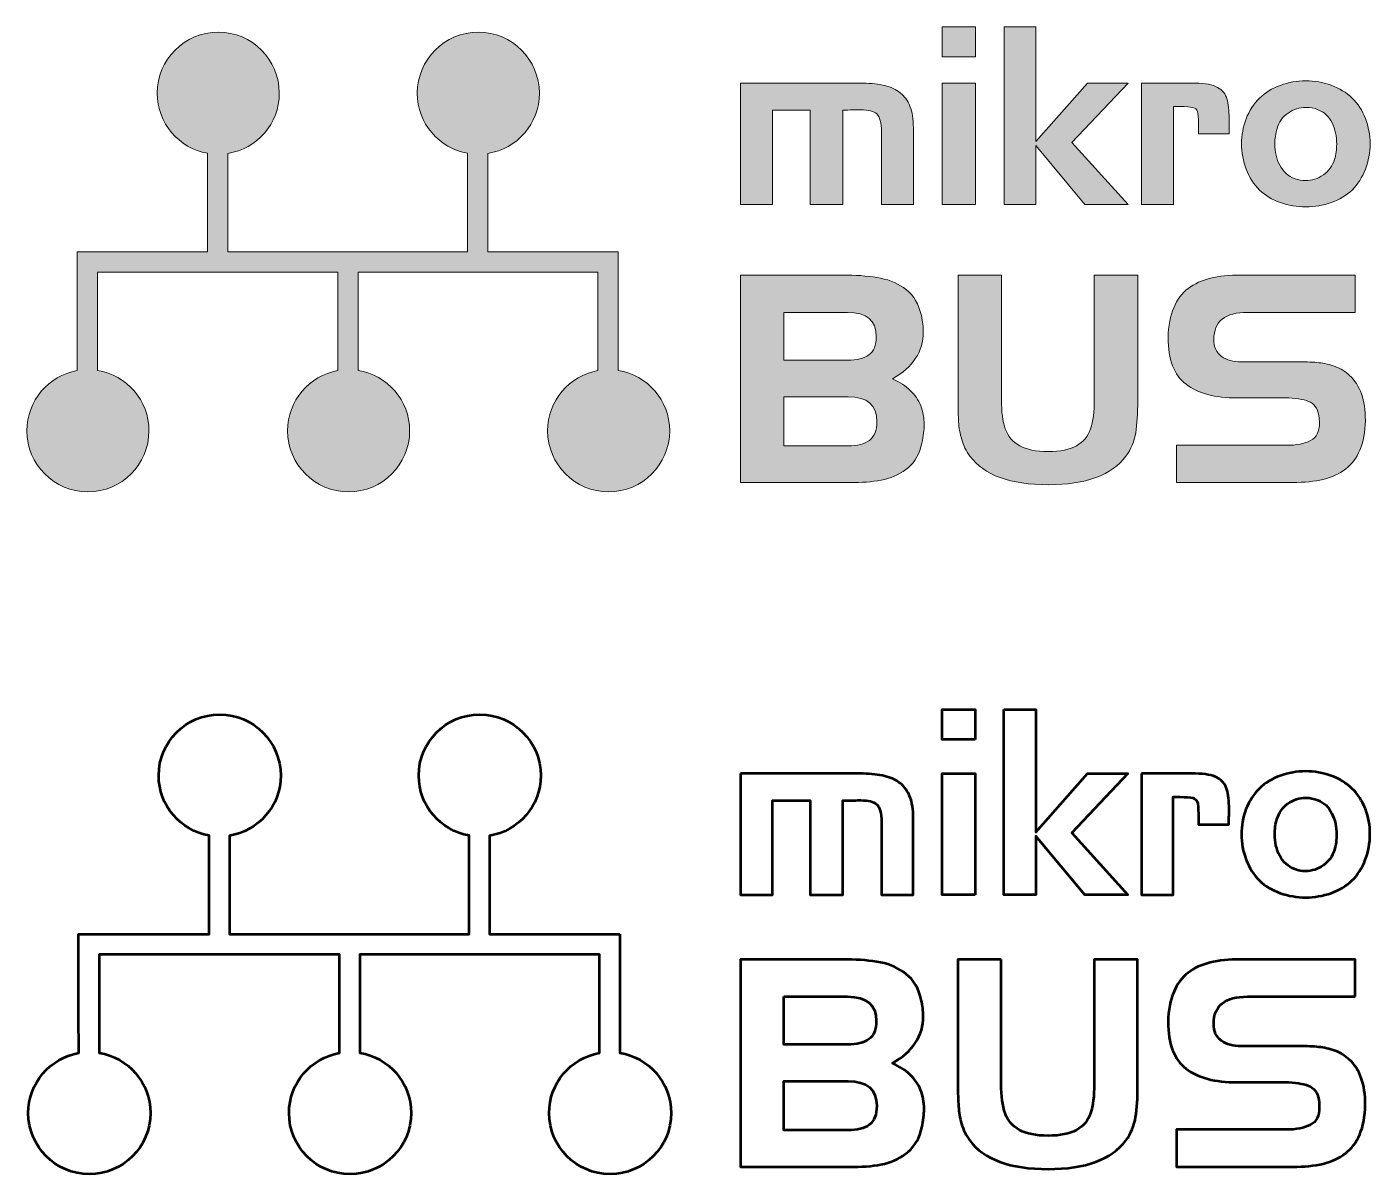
# Model space of a CAD drawing. Header units: inches. Extents: x -68 to 168, y -51 to 151.
import ezdxf

# ---------------------------------------------------------------- set-up
doc = ezdxf.new("R2010")
doc.units = ezdxf.units.IN
doc.header["$MEASUREMENT"] = 0
doc.layers.add('Layer 1', color=7, linetype='Continuous')

# ---------------------------------------------------------------- blocks, each defined once
blk = doc.blocks.new('block 3')
at = {"layer": 'Layer 1', "true_color": 0x272327}
h = blk.add_hatch(color=250, dxfattribs=at)
h.dxf.hatch_style = 2
edge = h.paths.add_edge_path()
edge.add_spline(control_points=[(35.89, 111.31), (35.89, 111.31), (32.32, 111.31), (32.32, 111.31), (32.32, 111.31), (12.96, 111.31), (12.96, 111.31), (12.96, 111.31), (12.96, 128.62), (12.96, 128.62), (18.08, 129.43), (22.01, 133.85), (22.01, 139.2), (22.01, 145.14), (17.2, 149.95), (11.27, 149.95), (5.34, 149.95), (0.53, 145.14), (0.53, 139.2), (0.53, 133.92), (4.35, 129.53), (9.39, 128.64), (9.39, 128.64), (9.39, 111.31), (9.39, 111.31), (9.39, 111.31), (-9.85, 111.31), (-9.85, 111.31), (-9.85, 111.31), (-13.43, 111.31), (-13.43, 111.31), (-13.43, 111.31), (-32.78, 111.31), (-32.78, 111.31), (-32.78, 111.31), (-32.78, 128.62), (-32.78, 128.62), (-27.66, 129.43), (-23.74, 133.85), (-23.74, 139.2), (-23.74, 145.14), (-28.55, 149.95), (-34.48, 149.95), (-40.41, 149.95), (-45.22, 145.14), (-45.22, 139.2), (-45.22, 133.92), (-41.39, 129.53), (-36.36, 128.64), (-36.36, 128.64), (-36.36, 111.31), (-36.36, 111.31), (-36.36, 111.31), (-59.3, 111.31), (-59.3, 111.31), (-59.3, 111.31), (-59.32, 97.24), (-59.32, 97.24), (-59.32, 97.24), (-59.29, 90.42), (-59.29, 90.42), (-64.32, 89.53), (-68.15, 85.14), (-68.15, 79.85), (-68.15, 73.92), (-63.34, 69.11), (-57.41, 69.11), (-51.48, 69.11), (-46.67, 73.92), (-46.67, 79.85), (-46.67, 85.2), (-50.59, 89.63), (-55.71, 90.44), (-55.71, 90.44), (-55.71, 107.74), (-55.71, 107.74), (-55.71, 107.74), (-36.36, 107.74), (-36.36, 107.74), (-36.36, 107.74), (-32.78, 107.74), (-32.78, 107.74), (-32.78, 107.74), (-13.43, 107.74), (-13.43, 107.74), (-13.43, 107.74), (-13.43, 90.42), (-13.43, 90.42), (-18.46, 89.53), (-22.29, 85.14), (-22.29, 79.85), (-22.29, 73.92), (-17.48, 69.11), (-11.55, 69.11), (-5.62, 69.11), (-0.81, 73.92), (-0.81, 79.85), (-0.81, 85.2), (-4.73, 89.63), (-9.85, 90.44), (-9.85, 90.44), (-9.85, 107.74), (-9.85, 107.74), (-9.85, 107.74), (9.39, 107.74), (9.39, 107.74), (9.39, 107.74), (12.96, 107.74), (12.96, 107.74), (12.96, 107.74), (32.32, 107.74), (32.32, 107.74), (32.32, 107.74), (32.32, 90.42), (32.32, 90.42), (27.29, 89.53), (23.46, 85.14), (23.46, 79.85), (23.46, 73.92), (28.26, 69.11), (34.2, 69.11), (40.13, 69.11), (44.93, 73.92), (44.93, 79.85), (44.93, 85.2), (41.02, 89.63), (35.89, 90.44), (35.89, 90.44), (35.89, 107.74), (35.89, 107.74), (35.89, 107.74), (35.89, 111.31), (35.89, 111.31)], knot_values=[0, 0, 0, 0, 1, 1, 1, 2, 2, 2, 3, 3, 3, 4, 4, 4, 5, 5, 5, 6, 6, 6, 7, 7, 7, 8, 8, 8, 9, 9, 9, 10, 10, 10, 11, 11, 11, 12, 12, 12, 13, 13, 13, 14, 14, 14, 15, 15, 15, 16, 16, 16, 17, 17, 17, 18, 18, 18, 19, 19, 19, 20, 20, 20, 21, 21, 21, 22, 22, 22, 23, 23, 23, 24, 24, 24, 25, 25, 25, 26, 26, 26, 27, 27, 27, 28, 28, 28, 29, 29, 29, 30, 30, 30, 31, 31, 31, 32, 32, 32, 33, 33, 33, 34, 34, 34, 35, 35, 35, 36, 36, 36, 37, 37, 37, 38, 38, 38, 39, 39, 39, 40, 40, 40, 41, 41, 41, 42, 42, 42, 43, 43, 43, 44, 44, 44, 44], degree=3, periodic=1)
h = blk.add_hatch(color=250, dxfattribs=at)
h.dxf.hatch_style = 2
h.paths.add_polyline_path([(98.7, 119.64), (92.86, 119.64), (92.86, 140.97), (98.7, 140.97)])
h.paths.add_polyline_path([(98.7, 145.58), (92.86, 145.58), (92.86, 150.87), (98.7, 150.87)])
h = blk.add_hatch(color=250, dxfattribs=at)
h.dxf.hatch_style = 2
h.paths.add_polyline_path([(103.75, 150.87), (109.36, 150.87), (109.36, 130.7), (118.45, 140.97), (125.57, 140.97), (115.68, 130.55), (125.57, 119.64), (117.96, 119.64), (109.36, 129.99), (109.36, 119.64), (103.75, 119.64)])
h = blk.add_hatch(color=250, dxfattribs=at)
h.dxf.hatch_style = 2
edge = h.paths.add_edge_path()
edge.add_spline(control_points=[(57.4, 140.97), (57.4, 140.97), (78.96, 140.97), (78.96, 140.97), (80.44, 140.94), (81.71, 140.79), (82.76, 140.55), (83.83, 140.29), (84.74, 139.86), (85.49, 139.28), (86.23, 138.7), (86.8, 137.91), (87.2, 136.91), (87.61, 135.92), (87.8, 134.66), (87.8, 133.14), (87.8, 133.14), (87.8, 119.64), (87.8, 119.64), (87.8, 119.64), (82.19, 119.64), (82.19, 119.64), (82.19, 119.64), (82.19, 132.44), (82.19, 132.44), (82.19, 134.04), (81.92, 135.09), (81.36, 135.56), (80.82, 136.05), (79.89, 136.28), (78.58, 136.28), (78.32, 136.28), (77.88, 136.28), (77.23, 136.27), (76.59, 136.25), (75.99, 136.24), (75.4, 136.23), (75.4, 136.23), (75.4, 119.64), (75.4, 119.64), (75.4, 119.64), (69.64, 119.64), (69.64, 119.64), (69.64, 119.64), (69.64, 136.23), (69.64, 136.23), (69.64, 136.23), (63.01, 136.23), (63.01, 136.23), (63.01, 136.23), (63.01, 119.64), (63.01, 119.64), (63.01, 119.64), (57.4, 119.64), (57.4, 119.64), (57.4, 119.64), (57.4, 140.97), (57.4, 140.97)], knot_values=[0, 0, 0, 0, 1, 1, 1, 2, 2, 2, 3, 3, 3, 4, 4, 4, 5, 5, 5, 6, 6, 6, 7, 7, 7, 8, 8, 8, 9, 9, 9, 10, 10, 10, 11, 11, 11, 12, 12, 12, 13, 13, 13, 14, 14, 14, 15, 15, 15, 16, 16, 16, 17, 17, 17, 18, 18, 18, 19, 19, 19, 19], degree=3, periodic=1)
h = blk.add_hatch(color=250, dxfattribs=at)
h.dxf.hatch_style = 2
edge = h.paths.add_edge_path()
edge.add_spline(control_points=[(127.92, 140.97), (127.92, 140.97), (137.4, 140.97), (137.4, 140.97), (139.14, 140.97), (140.46, 140.73), (141.31, 140.23), (142.17, 139.75), (142.72, 139.07), (142.96, 138.2), (143.22, 137.32), (143.34, 136.16), (143.34, 134.71), (143.34, 134.71), (143.34, 133.3), (143.34, 133.3), (143.34, 132.93), (143.34, 132.51), (143.34, 132.05), (143.34, 132.05), (137.96, 132.05), (137.96, 132.05), (137.96, 132.05), (137.96, 133.88), (137.96, 133.88), (137.96, 134.91), (137.89, 135.61), (137.78, 135.98), (137.64, 136.35), (137.37, 136.6), (136.94, 136.7), (136.52, 136.81), (135.77, 136.86), (134.68, 136.86), (134.68, 136.86), (133.53, 136.86), (133.53, 136.86), (133.53, 136.86), (133.53, 119.64), (133.53, 119.64), (133.53, 119.64), (127.92, 119.64), (127.92, 119.64), (127.92, 119.64), (127.92, 140.97), (127.92, 140.97)], knot_values=[0, 0, 0, 0, 1, 1, 1, 2, 2, 2, 3, 3, 3, 4, 4, 4, 5, 5, 5, 6, 6, 6, 7, 7, 7, 8, 8, 8, 9, 9, 9, 10, 10, 10, 11, 11, 11, 12, 12, 12, 13, 13, 13, 14, 14, 14, 15, 15, 15, 15], degree=3, periodic=1)
h = blk.add_hatch(color=250, dxfattribs=at)
h.dxf.hatch_style = 2
edge = h.paths.add_edge_path()
edge.add_spline(control_points=[(154.93, 124.15), (155.53, 123.93), (156.14, 123.83), (156.78, 123.83), (157.91, 123.83), (158.96, 124.17), (159.92, 124.84), (160.85, 125.51), (161.51, 126.41), (161.89, 127.54), (162.13, 128.43), (162.26, 129.34), (162.26, 130.25), (162.26, 131.62), (161.98, 132.88), (161.44, 133.99), (160.89, 135.1), (160.08, 135.87), (158.96, 136.31), (158.29, 136.59), (157.59, 136.72), (156.88, 136.72), (155.72, 136.72), (154.66, 136.39), (153.7, 135.71), (152.74, 135.03), (152.1, 134.12), (151.79, 133), (151.5, 132.14), (151.38, 131.23), (151.38, 130.29), (151.38, 128.91), (151.67, 127.65), (152.26, 126.53), (152.86, 125.4), (153.75, 124.61), (154.93, 124.15)], knot_values=[0, 0, 0, 0, 1, 1, 1, 2, 2, 2, 3, 3, 3, 4, 4, 4, 5, 5, 5, 6, 6, 6, 7, 7, 7, 8, 8, 8, 9, 9, 9, 10, 10, 10, 11, 11, 11, 12, 12, 12, 12], degree=3, periodic=0)
edge.add_line((154.93, 124.15), (154.93, 124.15))
edge = h.paths.add_edge_path()
edge.add_spline(control_points=[(164.97, 122.17), (163.97, 121.22), (162.74, 120.48), (161.3, 119.97), (159.86, 119.46), (158.37, 119.21), (156.82, 119.21), (155.28, 119.21), (153.79, 119.46), (152.35, 119.97), (150.9, 120.49), (149.68, 121.22), (148.7, 122.17), (147.69, 123.17), (146.9, 124.39), (146.35, 125.84), (145.8, 127.27), (145.52, 128.77), (145.52, 130.31), (145.52, 131.81), (145.8, 133.27), (146.33, 134.69), (146.87, 136.11), (147.65, 137.33), (148.7, 138.36), (149.68, 139.32), (150.9, 140.06), (152.35, 140.59), (153.79, 141.11), (155.28, 141.39), (156.82, 141.39), (158.37, 141.39), (159.86, 141.12), (161.3, 140.6), (162.74, 140.08), (163.97, 139.34), (164.97, 138.36), (165.99, 137.38), (166.78, 136.17), (167.33, 134.76), (167.87, 133.35), (168.15, 131.85), (168.15, 130.31), (168.15, 128.77), (167.86, 127.27), (167.31, 125.84), (166.76, 124.39), (165.98, 123.17), (164.97, 122.17)], knot_values=[0, 0, 0, 0, 1, 1, 1, 2, 2, 2, 3, 3, 3, 4, 4, 4, 5, 5, 5, 6, 6, 6, 7, 7, 7, 8, 8, 8, 9, 9, 9, 10, 10, 10, 11, 11, 11, 12, 12, 12, 13, 13, 13, 14, 14, 14, 15, 15, 15, 16, 16, 16, 16], degree=3, periodic=0)
edge.add_line((164.97, 122.17), (164.97, 122.17))
h = blk.add_hatch(color=250, dxfattribs=at)
h.dxf.hatch_style = 2
edge = h.paths.add_edge_path()
edge.add_spline(control_points=[(76.34, 77.19), (77.94, 77.19), (79.2, 77.51), (80.06, 78.16), (80.94, 78.81), (81.38, 79.9), (81.38, 81.45), (81.38, 84.37), (79.7, 85.82), (76.34, 85.82), (76.34, 85.82), (65.03, 85.82), (65.03, 85.82), (65.03, 85.82), (65.03, 77.19), (65.03, 77.19), (65.03, 77.19), (76.34, 77.19), (76.34, 77.19)], knot_values=[0, 0, 0, 0, 1, 1, 1, 2, 2, 2, 3, 3, 3, 4, 4, 4, 5, 5, 5, 6, 6, 6, 6], degree=3, periodic=1)
edge = h.paths.add_edge_path()
edge.add_spline(control_points=[(65.03, 100.67), (65.03, 100.67), (65.03, 92.25), (65.03, 92.25), (65.03, 92.25), (76.23, 92.25), (76.23, 92.25), (77.86, 92.25), (79.12, 92.57), (79.98, 93.19), (80.85, 93.81), (81.27, 94.88), (81.27, 96.42), (81.27, 99.26), (79.59, 100.67), (76.23, 100.67), (76.23, 100.67), (65.03, 100.67), (65.03, 100.67)], knot_values=[0, 0, 0, 0, 1, 1, 1, 2, 2, 2, 3, 3, 3, 4, 4, 4, 5, 5, 5, 6, 6, 6, 6], degree=3, periodic=1)
edge = h.paths.add_edge_path()
edge.add_spline(control_points=[(77.42, 70.75), (77.42, 70.75), (57.4, 70.75), (57.4, 70.75), (57.4, 70.75), (57.4, 107.23), (57.4, 107.23), (57.4, 107.23), (76.12, 107.23), (76.12, 107.23), (78.35, 107.19), (80.34, 107.01), (82.04, 106.67), (83.76, 106.35), (85.26, 105.67), (86.58, 104.65), (87.86, 103.61), (88.74, 102.1), (89.2, 100.09), (89.44, 99.03), (89.55, 98.08), (89.55, 97.24), (89.55, 93.79), (87.75, 91.03), (84.14, 88.99), (85.4, 88.4), (86.43, 87.73), (87.25, 86.94), (88.08, 86.15), (88.68, 85.26), (89.09, 84.25), (89.5, 83.25), (89.7, 82.14), (89.7, 80.94), (89.7, 80), (89.57, 78.93), (89.31, 77.69), (88.9, 75.85), (88.11, 74.43), (86.92, 73.38), (85.71, 72.35), (84.33, 71.66), (82.73, 71.29), (81.12, 70.93), (79.35, 70.75), (77.42, 70.75)], knot_values=[0, 0, 0, 0, 1, 1, 1, 2, 2, 2, 3, 3, 3, 4, 4, 4, 5, 5, 5, 6, 6, 6, 7, 7, 7, 8, 8, 8, 9, 9, 9, 10, 10, 10, 11, 11, 11, 12, 12, 12, 13, 13, 13, 14, 14, 14, 15, 15, 15, 15], degree=3, periodic=0)
edge.add_line((77.42, 70.75), (77.42, 70.75))
h = blk.add_hatch(color=250, dxfattribs=at)
h.dxf.hatch_style = 2
edge = h.paths.add_edge_path()
edge.add_spline(control_points=[(103.29, 107.23), (103.29, 107.23), (103.29, 85.31), (103.29, 85.31), (103.29, 83.19), (103.52, 81.47), (103.97, 80.17), (104.44, 78.85), (105.28, 77.87), (106.5, 77.2), (107.7, 76.53), (109.38, 76.2), (111.51, 76.2), (113.65, 76.2), (115.33, 76.53), (116.5, 77.2), (117.7, 77.87), (118.52, 78.85), (118.97, 80.18), (119.41, 81.49), (119.63, 83.2), (119.63, 85.31), (119.63, 85.31), (119.63, 107.23), (119.63, 107.23), (119.63, 107.23), (127.27, 107.23), (127.27, 107.23), (127.27, 107.23), (127.27, 85.12), (127.27, 85.12), (127.27, 82.87), (127.16, 80.99), (126.91, 79.49), (126.66, 77.99), (126.11, 76.62), (125.19, 75.39), (122.69, 72.04), (118.13, 70.35), (111.51, 70.35), (104.82, 70.35), (100.22, 72.04), (97.74, 75.39), (97.07, 76.28), (96.59, 77.24), (96.31, 78.3), (95.99, 79.36), (95.82, 80.39), (95.75, 81.39), (95.69, 82.41), (95.65, 83.65), (95.65, 85.12), (95.65, 85.12), (95.65, 107.23), (95.65, 107.23), (95.65, 107.23), (103.29, 107.23), (103.29, 107.23)], knot_values=[0, 0, 0, 0, 1, 1, 1, 2, 2, 2, 3, 3, 3, 4, 4, 4, 5, 5, 5, 6, 6, 6, 7, 7, 7, 8, 8, 8, 9, 9, 9, 10, 10, 10, 11, 11, 11, 12, 12, 12, 13, 13, 13, 14, 14, 14, 15, 15, 15, 16, 16, 16, 17, 17, 17, 18, 18, 18, 19, 19, 19, 19], degree=3, periodic=1)
h = blk.add_hatch(color=250, dxfattribs=at)
h.dxf.hatch_style = 2
edge = h.paths.add_edge_path()
edge.add_spline(control_points=[(165.52, 100.67), (165.52, 100.67), (146.6, 100.67), (146.6, 100.67), (142.62, 100.67), (140.65, 99.09), (140.65, 95.92), (140.65, 94.56), (141.11, 93.57), (142.02, 92.92), (142.91, 92.28), (144.09, 91.96), (145.5, 91.96), (145.5, 91.96), (155.62, 91.96), (155.62, 91.96), (157.04, 91.96), (158.21, 91.92), (159.15, 91.82), (160.08, 91.74), (161.03, 91.5), (162.01, 91.14), (162.98, 90.77), (163.81, 90.26), (164.53, 89.58), (166.39, 87.89), (167.31, 85.25), (167.31, 81.64), (167.26, 79.61), (166.95, 77.87), (166.34, 76.46), (165.75, 75.05), (164.91, 73.93), (163.81, 73.09), (162.73, 72.26), (161.42, 71.66), (159.89, 71.29), (158.36, 70.93), (156.57, 70.75), (154.52, 70.75), (154.52, 70.75), (134.11, 70.75), (134.11, 70.75), (134.11, 70.75), (134.11, 77.29), (134.11, 77.29), (134.11, 77.29), (153.33, 77.29), (153.33, 77.29), (155.19, 77.29), (156.64, 77.57), (157.67, 78.12), (158.72, 78.67), (159.24, 79.69), (159.24, 81.21), (159.24, 81.37), (159.22, 81.64), (159.17, 82.05), (159.05, 83.46), (158.54, 84.4), (157.67, 84.85), (156.79, 85.29), (155.52, 85.55), (153.84, 85.61), (153.84, 85.61), (144.81, 85.61), (144.81, 85.61), (140.85, 85.61), (137.84, 86.42), (135.76, 88.03), (133.67, 89.64), (132.61, 92.38), (132.61, 96.22), (132.67, 98.3), (133, 100.06), (133.61, 101.49), (134.21, 102.92), (135.07, 104.05), (136.15, 104.87), (137.23, 105.71), (138.53, 106.31), (140.06, 106.67), (141.58, 107.05), (143.35, 107.23), (145.4, 107.23), (145.4, 107.23), (165.52, 107.23), (165.52, 107.23), (165.52, 107.23), (165.52, 100.67), (165.52, 100.67)], knot_values=[0, 0, 0, 0, 1, 1, 1, 2, 2, 2, 3, 3, 3, 4, 4, 4, 5, 5, 5, 6, 6, 6, 7, 7, 7, 8, 8, 8, 9, 9, 9, 10, 10, 10, 11, 11, 11, 12, 12, 12, 13, 13, 13, 14, 14, 14, 15, 15, 15, 16, 16, 16, 17, 17, 17, 18, 18, 18, 19, 19, 19, 20, 20, 20, 21, 21, 21, 22, 22, 22, 23, 23, 23, 24, 24, 24, 25, 25, 25, 26, 26, 26, 27, 27, 27, 28, 28, 28, 29, 29, 29, 30, 30, 30, 30], degree=3, periodic=1)
at = {"layer": 'Layer 1', "lineweight": 0}
for points in [[(98.7, 145.58), (92.86, 145.58), (92.86, 150.87), (98.7, 150.87), (98.7, 145.58)], [(103.75, 150.87), (109.36, 150.87), (109.36, 130.7), (118.45, 140.97), (125.57, 140.97), (115.68, 130.55), (125.57, 119.64), (117.96, 119.64), (109.36, 129.99), (109.36, 119.64), (103.75, 119.64), (103.75, 150.87)], [(98.7, 119.64), (92.86, 119.64), (92.86, 140.97), (98.7, 140.97), (98.7, 119.64)]]:
    blk.add_lwpolyline(points, dxfattribs=at)
for points, knots in [([(35.89, 111.31), (35.89, 111.31), (32.32, 111.31), (32.32, 111.31), (32.32, 111.31), (12.96, 111.31), (12.96, 111.31), (12.96, 111.31), (12.96, 128.62), (12.96, 128.62), (18.08, 129.43), (22.01, 133.85), (22.01, 139.2), (22.01, 145.14), (17.2, 149.95), (11.27, 149.95), (5.34, 149.95), (0.53, 145.14), (0.53, 139.2), (0.53, 133.92), (4.35, 129.53), (9.39, 128.64), (9.39, 128.64), (9.39, 111.31), (9.39, 111.31), (9.39, 111.31), (-9.85, 111.31), (-9.85, 111.31), (-9.85, 111.31), (-13.43, 111.31), (-13.43, 111.31), (-13.43, 111.31), (-32.78, 111.31), (-32.78, 111.31), (-32.78, 111.31), (-32.78, 128.62), (-32.78, 128.62), (-27.66, 129.43), (-23.74, 133.85), (-23.74, 139.2), (-23.74, 145.14), (-28.55, 149.95), (-34.48, 149.95), (-40.41, 149.95), (-45.22, 145.14), (-45.22, 139.2), (-45.22, 133.92), (-41.39, 129.53), (-36.36, 128.64), (-36.36, 128.64), (-36.36, 111.31), (-36.36, 111.31), (-36.36, 111.31), (-59.3, 111.31), (-59.3, 111.31), (-59.3, 111.31), (-59.32, 97.24), (-59.32, 97.24), (-59.32, 97.24), (-59.29, 90.42), (-59.29, 90.42), (-64.32, 89.53), (-68.15, 85.14), (-68.15, 79.85), (-68.15, 73.92), (-63.34, 69.11), (-57.41, 69.11), (-51.48, 69.11), (-46.67, 73.92), (-46.67, 79.85), (-46.67, 85.2), (-50.59, 89.63), (-55.71, 90.44), (-55.71, 90.44), (-55.71, 107.74), (-55.71, 107.74), (-55.71, 107.74), (-36.36, 107.74), (-36.36, 107.74), (-36.36, 107.74), (-32.78, 107.74), (-32.78, 107.74), (-32.78, 107.74), (-13.43, 107.74), (-13.43, 107.74), (-13.43, 107.74), (-13.43, 90.42), (-13.43, 90.42), (-18.46, 89.53), (-22.29, 85.14), (-22.29, 79.85), (-22.29, 73.92), (-17.48, 69.11), (-11.55, 69.11), (-5.62, 69.11), (-0.81, 73.92), (-0.81, 79.85), (-0.81, 85.2), (-4.73, 89.63), (-9.85, 90.44), (-9.85, 90.44), (-9.85, 107.74), (-9.85, 107.74), (-9.85, 107.74), (9.39, 107.74), (9.39, 107.74), (9.39, 107.74), (12.96, 107.74), (12.96, 107.74), (12.96, 107.74), (32.32, 107.74), (32.32, 107.74), (32.32, 107.74), (32.32, 90.42), (32.32, 90.42), (27.29, 89.53), (23.46, 85.14), (23.46, 79.85), (23.46, 73.92), (28.26, 69.11), (34.2, 69.11), (40.13, 69.11), (44.93, 73.92), (44.93, 79.85), (44.93, 85.2), (41.02, 89.63), (35.89, 90.44), (35.89, 90.44), (35.89, 107.74), (35.89, 107.74), (35.89, 107.74), (35.89, 111.31), (35.89, 111.31)], [0, 0, 0, 0, 1, 1, 1, 2, 2, 2, 3, 3, 3, 4, 4, 4, 5, 5, 5, 6, 6, 6, 7, 7, 7, 8, 8, 8, 9, 9, 9, 10, 10, 10, 11, 11, 11, 12, 12, 12, 13, 13, 13, 14, 14, 14, 15, 15, 15, 16, 16, 16, 17, 17, 17, 18, 18, 18, 19, 19, 19, 20, 20, 20, 21, 21, 21, 22, 22, 22, 23, 23, 23, 24, 24, 24, 25, 25, 25, 26, 26, 26, 27, 27, 27, 28, 28, 28, 29, 29, 29, 30, 30, 30, 31, 31, 31, 32, 32, 32, 33, 33, 33, 34, 34, 34, 35, 35, 35, 36, 36, 36, 37, 37, 37, 38, 38, 38, 39, 39, 39, 40, 40, 40, 41, 41, 41, 42, 42, 42, 43, 43, 43, 44, 44, 44, 44]), ([(57.4, 140.97), (57.4, 140.97), (78.96, 140.97), (78.96, 140.97), (80.44, 140.94), (81.71, 140.79), (82.76, 140.55), (83.83, 140.29), (84.74, 139.86), (85.49, 139.28), (86.23, 138.7), (86.8, 137.91), (87.2, 136.91), (87.61, 135.92), (87.8, 134.66), (87.8, 133.14), (87.8, 133.14), (87.8, 119.64), (87.8, 119.64), (87.8, 119.64), (82.19, 119.64), (82.19, 119.64), (82.19, 119.64), (82.19, 132.44), (82.19, 132.44), (82.19, 134.04), (81.92, 135.09), (81.36, 135.56), (80.82, 136.05), (79.89, 136.28), (78.58, 136.28), (78.32, 136.28), (77.88, 136.28), (77.23, 136.27), (76.59, 136.25), (75.99, 136.24), (75.4, 136.23), (75.4, 136.23), (75.4, 119.64), (75.4, 119.64), (75.4, 119.64), (69.64, 119.64), (69.64, 119.64), (69.64, 119.64), (69.64, 136.23), (69.64, 136.23), (69.64, 136.23), (63.01, 136.23), (63.01, 136.23), (63.01, 136.23), (63.01, 119.64), (63.01, 119.64), (63.01, 119.64), (57.4, 119.64), (57.4, 119.64), (57.4, 119.64), (57.4, 140.97), (57.4, 140.97)], [0, 0, 0, 0, 1, 1, 1, 2, 2, 2, 3, 3, 3, 4, 4, 4, 5, 5, 5, 6, 6, 6, 7, 7, 7, 8, 8, 8, 9, 9, 9, 10, 10, 10, 11, 11, 11, 12, 12, 12, 13, 13, 13, 14, 14, 14, 15, 15, 15, 16, 16, 16, 17, 17, 17, 18, 18, 18, 19, 19, 19, 19]), ([(127.92, 140.97), (127.92, 140.97), (137.4, 140.97), (137.4, 140.97), (139.14, 140.97), (140.46, 140.73), (141.31, 140.23), (142.17, 139.75), (142.72, 139.07), (142.96, 138.2), (143.22, 137.32), (143.34, 136.16), (143.34, 134.71), (143.34, 134.71), (143.34, 133.3), (143.34, 133.3), (143.34, 132.93), (143.34, 132.51), (143.34, 132.05), (143.34, 132.05), (137.96, 132.05), (137.96, 132.05), (137.96, 132.05), (137.96, 133.88), (137.96, 133.88), (137.96, 134.91), (137.89, 135.61), (137.78, 135.98), (137.64, 136.35), (137.37, 136.6), (136.94, 136.7), (136.52, 136.81), (135.77, 136.86), (134.68, 136.86), (134.68, 136.86), (133.53, 136.86), (133.53, 136.86), (133.53, 136.86), (133.53, 119.64), (133.53, 119.64), (133.53, 119.64), (127.92, 119.64), (127.92, 119.64), (127.92, 119.64), (127.92, 140.97), (127.92, 140.97)], [0, 0, 0, 0, 1, 1, 1, 2, 2, 2, 3, 3, 3, 4, 4, 4, 5, 5, 5, 6, 6, 6, 7, 7, 7, 8, 8, 8, 9, 9, 9, 10, 10, 10, 11, 11, 11, 12, 12, 12, 13, 13, 13, 14, 14, 14, 15, 15, 15, 15]), ([(164.97, 122.17), (163.97, 121.22), (162.74, 120.48), (161.3, 119.97), (159.86, 119.46), (158.37, 119.21), (156.82, 119.21), (155.28, 119.21), (153.79, 119.46), (152.35, 119.97), (150.9, 120.49), (149.68, 121.22), (148.7, 122.17), (147.69, 123.17), (146.9, 124.39), (146.35, 125.84), (145.8, 127.27), (145.52, 128.77), (145.52, 130.31), (145.52, 131.81), (145.8, 133.27), (146.33, 134.69), (146.87, 136.11), (147.65, 137.33), (148.7, 138.36), (149.68, 139.32), (150.9, 140.06), (152.35, 140.59), (153.79, 141.11), (155.28, 141.39), (156.82, 141.39), (158.37, 141.39), (159.86, 141.12), (161.3, 140.6), (162.74, 140.08), (163.97, 139.34), (164.97, 138.36), (165.99, 137.38), (166.78, 136.17), (167.33, 134.76), (167.87, 133.35), (168.15, 131.85), (168.15, 130.31), (168.15, 128.77), (167.86, 127.27), (167.31, 125.84), (166.76, 124.39), (165.98, 123.17), (164.97, 122.17)], [0, 0, 0, 0, 1, 1, 1, 2, 2, 2, 3, 3, 3, 4, 4, 4, 5, 5, 5, 6, 6, 6, 7, 7, 7, 8, 8, 8, 9, 9, 9, 10, 10, 10, 11, 11, 11, 12, 12, 12, 13, 13, 13, 14, 14, 14, 15, 15, 15, 16, 16, 16, 16]), ([(154.93, 124.15), (155.53, 123.93), (156.14, 123.83), (156.78, 123.83), (157.91, 123.83), (158.96, 124.17), (159.92, 124.84), (160.85, 125.51), (161.51, 126.41), (161.89, 127.54), (162.13, 128.43), (162.26, 129.34), (162.26, 130.25), (162.26, 131.62), (161.98, 132.88), (161.44, 133.99), (160.89, 135.1), (160.08, 135.87), (158.96, 136.31), (158.29, 136.59), (157.59, 136.72), (156.88, 136.72), (155.72, 136.72), (154.66, 136.39), (153.7, 135.71), (152.74, 135.03), (152.1, 134.12), (151.79, 133), (151.5, 132.14), (151.38, 131.23), (151.38, 130.29), (151.38, 128.91), (151.67, 127.65), (152.26, 126.53), (152.86, 125.4), (153.75, 124.61), (154.93, 124.15)], [0, 0, 0, 0, 1, 1, 1, 2, 2, 2, 3, 3, 3, 4, 4, 4, 5, 5, 5, 6, 6, 6, 7, 7, 7, 8, 8, 8, 9, 9, 9, 10, 10, 10, 11, 11, 11, 12, 12, 12, 12]), ([(77.42, 70.75), (77.42, 70.75), (57.4, 70.75), (57.4, 70.75), (57.4, 70.75), (57.4, 107.23), (57.4, 107.23), (57.4, 107.23), (76.12, 107.23), (76.12, 107.23), (78.35, 107.19), (80.34, 107.01), (82.04, 106.67), (83.76, 106.35), (85.26, 105.67), (86.58, 104.65), (87.86, 103.61), (88.74, 102.1), (89.2, 100.09), (89.44, 99.03), (89.55, 98.08), (89.55, 97.24), (89.55, 93.79), (87.75, 91.03), (84.14, 88.99), (85.4, 88.4), (86.43, 87.73), (87.25, 86.94), (88.08, 86.15), (88.68, 85.26), (89.09, 84.25), (89.5, 83.25), (89.7, 82.14), (89.7, 80.94), (89.7, 80), (89.57, 78.93), (89.31, 77.69), (88.9, 75.85), (88.11, 74.43), (86.92, 73.38), (85.71, 72.35), (84.33, 71.66), (82.73, 71.29), (81.12, 70.93), (79.35, 70.75), (77.42, 70.75)], [0, 0, 0, 0, 1, 1, 1, 2, 2, 2, 3, 3, 3, 4, 4, 4, 5, 5, 5, 6, 6, 6, 7, 7, 7, 8, 8, 8, 9, 9, 9, 10, 10, 10, 11, 11, 11, 12, 12, 12, 13, 13, 13, 14, 14, 14, 15, 15, 15, 15]), ([(103.29, 107.23), (103.29, 107.23), (103.29, 85.31), (103.29, 85.31), (103.29, 83.19), (103.52, 81.47), (103.97, 80.17), (104.44, 78.85), (105.28, 77.87), (106.5, 77.2), (107.7, 76.53), (109.38, 76.2), (111.51, 76.2), (113.65, 76.2), (115.33, 76.53), (116.5, 77.2), (117.7, 77.87), (118.52, 78.85), (118.97, 80.18), (119.41, 81.49), (119.63, 83.2), (119.63, 85.31), (119.63, 85.31), (119.63, 107.23), (119.63, 107.23), (119.63, 107.23), (127.27, 107.23), (127.27, 107.23), (127.27, 107.23), (127.27, 85.12), (127.27, 85.12), (127.27, 82.87), (127.16, 80.99), (126.91, 79.49), (126.66, 77.99), (126.11, 76.62), (125.19, 75.39), (122.69, 72.04), (118.13, 70.35), (111.51, 70.35), (104.82, 70.35), (100.22, 72.04), (97.74, 75.39), (97.07, 76.28), (96.59, 77.24), (96.31, 78.3), (95.99, 79.36), (95.82, 80.39), (95.75, 81.39), (95.69, 82.41), (95.65, 83.65), (95.65, 85.12), (95.65, 85.12), (95.65, 107.23), (95.65, 107.23), (95.65, 107.23), (103.29, 107.23), (103.29, 107.23)], [0, 0, 0, 0, 1, 1, 1, 2, 2, 2, 3, 3, 3, 4, 4, 4, 5, 5, 5, 6, 6, 6, 7, 7, 7, 8, 8, 8, 9, 9, 9, 10, 10, 10, 11, 11, 11, 12, 12, 12, 13, 13, 13, 14, 14, 14, 15, 15, 15, 16, 16, 16, 17, 17, 17, 18, 18, 18, 19, 19, 19, 19]), ([(165.52, 100.67), (165.52, 100.67), (146.6, 100.67), (146.6, 100.67), (142.62, 100.67), (140.65, 99.09), (140.65, 95.92), (140.65, 94.56), (141.11, 93.57), (142.02, 92.92), (142.91, 92.28), (144.09, 91.96), (145.5, 91.96), (145.5, 91.96), (155.62, 91.96), (155.62, 91.96), (157.04, 91.96), (158.21, 91.92), (159.15, 91.82), (160.08, 91.74), (161.03, 91.5), (162.01, 91.14), (162.98, 90.77), (163.81, 90.26), (164.53, 89.58), (166.39, 87.89), (167.31, 85.25), (167.31, 81.64), (167.26, 79.61), (166.95, 77.87), (166.34, 76.46), (165.75, 75.05), (164.91, 73.93), (163.81, 73.09), (162.73, 72.26), (161.42, 71.66), (159.89, 71.29), (158.36, 70.93), (156.57, 70.75), (154.52, 70.75), (154.52, 70.75), (134.11, 70.75), (134.11, 70.75), (134.11, 70.75), (134.11, 77.29), (134.11, 77.29), (134.11, 77.29), (153.33, 77.29), (153.33, 77.29), (155.19, 77.29), (156.64, 77.57), (157.67, 78.12), (158.72, 78.67), (159.24, 79.69), (159.24, 81.21), (159.24, 81.37), (159.22, 81.64), (159.17, 82.05), (159.05, 83.46), (158.54, 84.4), (157.67, 84.85), (156.79, 85.29), (155.52, 85.55), (153.84, 85.61), (153.84, 85.61), (144.81, 85.61), (144.81, 85.61), (140.85, 85.61), (137.84, 86.42), (135.76, 88.03), (133.67, 89.64), (132.61, 92.38), (132.61, 96.22), (132.67, 98.3), (133, 100.06), (133.61, 101.49), (134.21, 102.92), (135.07, 104.05), (136.15, 104.87), (137.23, 105.71), (138.53, 106.31), (140.06, 106.67), (141.58, 107.05), (143.35, 107.23), (145.4, 107.23), (145.4, 107.23), (165.52, 107.23), (165.52, 107.23), (165.52, 107.23), (165.52, 100.67), (165.52, 100.67)], [0, 0, 0, 0, 1, 1, 1, 2, 2, 2, 3, 3, 3, 4, 4, 4, 5, 5, 5, 6, 6, 6, 7, 7, 7, 8, 8, 8, 9, 9, 9, 10, 10, 10, 11, 11, 11, 12, 12, 12, 13, 13, 13, 14, 14, 14, 15, 15, 15, 16, 16, 16, 17, 17, 17, 18, 18, 18, 19, 19, 19, 20, 20, 20, 21, 21, 21, 22, 22, 22, 23, 23, 23, 24, 24, 24, 25, 25, 25, 26, 26, 26, 27, 27, 27, 28, 28, 28, 29, 29, 29, 30, 30, 30, 30]), ([(65.03, 100.67), (65.03, 100.67), (65.03, 92.25), (65.03, 92.25), (65.03, 92.25), (76.23, 92.25), (76.23, 92.25), (77.86, 92.25), (79.12, 92.57), (79.98, 93.19), (80.85, 93.81), (81.27, 94.88), (81.27, 96.42), (81.27, 99.26), (79.59, 100.67), (76.23, 100.67), (76.23, 100.67), (65.03, 100.67), (65.03, 100.67)], [0, 0, 0, 0, 1, 1, 1, 2, 2, 2, 3, 3, 3, 4, 4, 4, 5, 5, 5, 6, 6, 6, 6]), ([(76.34, 77.19), (77.94, 77.19), (79.2, 77.51), (80.06, 78.16), (80.94, 78.81), (81.38, 79.9), (81.38, 81.45), (81.38, 84.37), (79.7, 85.82), (76.34, 85.82), (76.34, 85.82), (65.03, 85.82), (65.03, 85.82), (65.03, 85.82), (65.03, 77.19), (65.03, 77.19), (65.03, 77.19), (76.34, 77.19), (76.34, 77.19)], [0, 0, 0, 0, 1, 1, 1, 2, 2, 2, 3, 3, 3, 4, 4, 4, 5, 5, 5, 6, 6, 6, 6])]:
    blk.add_open_spline(points, degree=3, knots=knots, dxfattribs=at)
blk = doc.blocks.new('block 5')
at = {"layer": 'Layer 1', "color": 250, "lineweight": 53, "true_color": 0x272327}
for points in [[(98.69, 25.54), (92.85, 25.54), (92.85, 30.82), (98.69, 30.82), (98.69, 25.54)], [(103.74, 30.82), (109.35, 30.82), (109.35, 9.28), (118.43, 19.55), (125.53, 19.55), (115.66, 9.12), (125.53, -1.78), (117.95, -1.78), (109.35, 8.58), (109.35, -1.78), (103.74, -1.78), (103.74, 30.82)], [(98.69, -1.78), (92.85, -1.78), (92.85, 19.55), (98.69, 19.55), (98.69, -1.78)]]:
    blk.add_lwpolyline(points, dxfattribs=at)
for points, knots in [([(57.38, 19.55), (57.38, 19.55), (78.94, 19.55), (78.94, 19.55), (80.41, 19.52), (81.69, 19.37), (82.75, 19.12), (83.81, 18.87), (84.72, 18.44), (85.47, 17.86), (86.21, 17.27), (86.79, 16.48), (87.19, 15.49), (87.58, 14.5), (87.78, 13.25), (87.78, 11.73), (87.78, 11.73), (87.78, -1.78), (87.78, -1.78), (87.78, -1.78), (82.18, -1.78), (82.18, -1.78), (82.18, -1.78), (82.18, 11.02), (82.18, 11.02), (82.18, 12.62), (81.9, 13.67), (81.35, 14.15), (80.8, 14.63), (79.87, 14.87), (78.56, 14.87), (78.3, 14.87), (77.85, 14.86), (77.21, 14.85), (76.58, 14.84), (75.97, 14.82), (75.38, 14.81), (75.38, 14.81), (75.38, -1.78), (75.38, -1.78), (75.38, -1.78), (69.63, -1.78), (69.63, -1.78), (69.63, -1.78), (69.63, 14.81), (69.63, 14.81), (69.63, 14.81), (62.99, 14.81), (62.99, 14.81), (62.99, 14.81), (62.99, -1.78), (62.99, -1.78), (62.99, -1.78), (57.38, -1.78), (57.38, -1.78), (57.38, -1.78), (57.38, 19.55), (57.38, 19.55)], [0, 0, 0, 0, 1, 1, 1, 2, 2, 2, 3, 3, 3, 4, 4, 4, 5, 5, 5, 6, 6, 6, 7, 7, 7, 8, 8, 8, 9, 9, 9, 10, 10, 10, 11, 11, 11, 12, 12, 12, 13, 13, 13, 14, 14, 14, 15, 15, 15, 16, 16, 16, 17, 17, 17, 18, 18, 18, 19, 19, 19, 19]), ([(127.9, 19.55), (127.9, 19.55), (137.38, 19.55), (137.38, 19.55), (139.14, 19.55), (140.43, 19.31), (141.29, 18.82), (142.15, 18.33), (142.7, 17.65), (142.95, 16.77), (143.2, 15.9), (143.33, 14.74), (143.33, 13.29), (143.33, 12.72), (143.33, 12.25), (143.31, 11.88), (143.31, 11.5), (143.31, 11.08), (143.31, 10.62), (143.31, 10.62), (137.93, 10.62), (137.93, 10.62), (137.93, 10.62), (137.93, 12.46), (137.93, 12.46), (137.93, 13.48), (137.88, 14.19), (137.75, 14.56), (137.63, 14.94), (137.35, 15.18), (136.93, 15.29), (136.51, 15.4), (135.74, 15.45), (134.66, 15.45), (134.66, 15.45), (133.51, 15.45), (133.51, 15.45), (133.51, 15.45), (133.51, -1.78), (133.51, -1.78), (133.51, -1.78), (127.9, -1.78), (127.9, -1.78), (127.9, -1.78), (127.9, 19.55), (127.9, 19.55)], [0, 0, 0, 0, 1, 1, 1, 2, 2, 2, 3, 3, 3, 4, 4, 4, 5, 5, 5, 6, 6, 6, 7, 7, 7, 8, 8, 8, 9, 9, 9, 10, 10, 10, 11, 11, 11, 12, 12, 12, 13, 13, 13, 14, 14, 14, 15, 15, 15, 15]), ([(164.95, 0.75), (163.94, -0.21), (162.72, -0.94), (161.28, -1.44), (159.84, -1.95), (158.35, -2.22), (156.81, -2.22), (155.27, -2.22), (153.78, -1.95), (152.33, -1.44), (150.88, -0.93), (149.66, -0.19), (148.68, 0.75), (147.66, 1.75), (146.88, 2.97), (146.33, 4.42), (145.78, 5.86), (145.5, 7.34), (145.5, 8.89), (145.5, 10.38), (145.77, 11.85), (146.3, 13.28), (146.85, 14.69), (147.64, 15.91), (148.68, 16.94), (149.66, 17.91), (150.88, 18.65), (152.33, 19.17), (153.78, 19.7), (155.27, 19.96), (156.81, 19.96), (158.35, 19.96), (159.84, 19.7), (161.28, 19.18), (162.72, 18.67), (163.94, 17.92), (164.95, 16.94), (165.97, 15.96), (166.76, 14.75), (167.31, 13.34), (167.85, 11.93), (168.12, 10.44), (168.12, 8.89), (168.12, 7.34), (167.84, 5.86), (167.3, 4.42), (166.75, 2.97), (165.96, 1.75), (164.95, 0.75)], [0, 0, 0, 0, 1, 1, 1, 2, 2, 2, 3, 3, 3, 4, 4, 4, 5, 5, 5, 6, 6, 6, 7, 7, 7, 8, 8, 8, 9, 9, 9, 10, 10, 10, 11, 11, 11, 12, 12, 12, 13, 13, 13, 14, 14, 14, 15, 15, 15, 16, 16, 16, 16]), ([(154.92, 2.73), (155.51, 2.51), (156.12, 2.41), (156.75, 2.41), (157.9, 2.41), (158.94, 2.75), (159.89, 3.42), (160.84, 4.09), (161.5, 4.99), (161.86, 6.13), (162.12, 7.02), (162.24, 7.92), (162.24, 8.83), (162.24, 10.21), (161.96, 11.46), (161.42, 12.57), (160.87, 13.68), (160.05, 14.45), (158.94, 14.89), (158.27, 15.17), (157.58, 15.3), (156.87, 15.3), (155.7, 15.3), (154.64, 14.97), (153.68, 14.29), (152.72, 13.61), (152.09, 12.7), (151.76, 11.57), (151.49, 10.72), (151.36, 9.81), (151.36, 8.87), (151.36, 7.48), (151.65, 6.23), (152.26, 5.11), (152.84, 3.98), (153.73, 3.19), (154.92, 2.73)], [0, 0, 0, 0, 1, 1, 1, 2, 2, 2, 3, 3, 3, 4, 4, 4, 5, 5, 5, 6, 6, 6, 7, 7, 7, 8, 8, 8, 9, 9, 9, 10, 10, 10, 11, 11, 11, 12, 12, 12, 12])]:
    blk.add_open_spline(points, degree=3, knots=knots, dxfattribs=at)
blk = doc.blocks.new('block 6')
at = {"layer": 'Layer 1', "color": 250, "lineweight": 53, "true_color": 0x272327}
for points, knots in [([(77.39, -49.59), (77.39, -49.59), (57.38, -49.59), (57.38, -49.59), (57.38, -49.59), (57.38, -13.11), (57.38, -13.11), (57.38, -13.11), (76.11, -13.11), (76.11, -13.11), (78.34, -13.14), (80.31, -13.33), (82.03, -13.66), (83.75, -13.99), (85.26, -14.67), (86.55, -15.69), (87.85, -16.71), (88.73, -18.24), (89.19, -20.25), (89.42, -21.31), (89.54, -22.26), (89.54, -23.1), (89.54, -26.54), (87.75, -29.31), (84.14, -31.34), (85.37, -31.93), (86.41, -32.61), (87.23, -33.39), (88.06, -34.18), (88.68, -35.07), (89.08, -36.08), (89.49, -37.09), (89.69, -38.2), (89.69, -39.4), (89.69, -40.33), (89.56, -41.41), (89.29, -42.65), (88.9, -44.49), (88.09, -45.91), (86.9, -46.95), (85.7, -47.97), (84.29, -48.67), (82.7, -49.04), (81.1, -49.4), (79.33, -49.59), (77.39, -49.59)], [0, 0, 0, 0, 1, 1, 1, 2, 2, 2, 3, 3, 3, 4, 4, 4, 5, 5, 5, 6, 6, 6, 7, 7, 7, 8, 8, 8, 9, 9, 9, 10, 10, 10, 11, 11, 11, 12, 12, 12, 13, 13, 13, 14, 14, 14, 15, 15, 15, 15]), ([(103.26, -13.11), (103.26, -13.11), (103.26, -35.02), (103.26, -35.02), (103.26, -37.16), (103.49, -38.87), (103.96, -40.18), (104.42, -41.48), (105.26, -42.47), (106.47, -43.12), (107.68, -43.79), (109.36, -44.12), (111.49, -44.12), (113.63, -44.12), (115.31, -43.79), (116.5, -43.12), (117.68, -42.47), (118.5, -41.48), (118.95, -40.16), (119.4, -38.84), (119.61, -37.13), (119.61, -35.02), (119.61, -35.02), (119.61, -13.11), (119.61, -13.11), (119.61, -13.11), (127.25, -13.11), (127.25, -13.11), (127.25, -13.11), (127.25, -35.22), (127.25, -35.22), (127.25, -37.47), (127.13, -39.34), (126.89, -40.83), (126.66, -42.34), (126.08, -43.72), (125.17, -44.93), (122.68, -48.3), (118.12, -49.99), (111.49, -49.99), (104.8, -49.99), (100.21, -48.3), (97.71, -44.93), (97.05, -44.05), (96.57, -43.09), (96.28, -42.03), (95.98, -40.97), (95.8, -39.94), (95.74, -38.93), (95.67, -37.92), (95.63, -36.68), (95.63, -35.22), (95.63, -35.22), (95.63, -13.11), (95.63, -13.11), (95.63, -13.11), (103.26, -13.11), (103.26, -13.11)], [0, 0, 0, 0, 1, 1, 1, 2, 2, 2, 3, 3, 3, 4, 4, 4, 5, 5, 5, 6, 6, 6, 7, 7, 7, 8, 8, 8, 9, 9, 9, 10, 10, 10, 11, 11, 11, 12, 12, 12, 13, 13, 13, 14, 14, 14, 15, 15, 15, 16, 16, 16, 17, 17, 17, 18, 18, 18, 19, 19, 19, 19]), ([(165.5, -19.66), (165.5, -19.66), (146.57, -19.66), (146.57, -19.66), (142.61, -19.66), (140.63, -21.25), (140.63, -24.41), (140.63, -25.77), (141.08, -26.76), (141.99, -27.41), (142.91, -28.06), (144.07, -28.38), (145.49, -28.38), (145.49, -28.38), (155.59, -28.38), (155.59, -28.38), (157.01, -28.38), (158.19, -28.42), (159.13, -28.52), (160.06, -28.6), (161.01, -28.84), (161.98, -29.19), (162.96, -29.55), (163.8, -30.08), (164.51, -30.76), (166.36, -32.45), (167.29, -35.08), (167.29, -38.69), (167.25, -40.74), (166.92, -42.47), (166.33, -43.88), (165.73, -45.29), (164.89, -46.4), (163.79, -47.24), (162.7, -48.08), (161.4, -48.67), (159.86, -49.04), (158.34, -49.4), (156.56, -49.59), (154.5, -49.59), (154.5, -49.59), (134.09, -49.59), (134.09, -49.59), (134.09, -49.59), (134.09, -43.05), (134.09, -43.05), (134.09, -43.05), (153.32, -43.05), (153.32, -43.05), (155.16, -43.05), (156.61, -42.77), (157.65, -42.21), (158.69, -41.66), (159.21, -40.64), (159.21, -39.13), (159.21, -38.96), (159.19, -38.69), (159.17, -38.28), (159.04, -36.87), (158.53, -35.94), (157.65, -35.49), (156.78, -35.05), (155.5, -34.79), (153.81, -34.73), (153.81, -34.73), (144.79, -34.73), (144.79, -34.73), (140.85, -34.73), (137.82, -33.91), (135.74, -32.31), (133.64, -30.69), (132.6, -27.96), (132.6, -24.11), (132.66, -22.03), (132.97, -20.27), (133.59, -18.85), (134.2, -17.42), (135.06, -16.29), (136.13, -15.45), (137.22, -14.63), (138.51, -14.03), (140.03, -13.66), (141.55, -13.3), (143.34, -13.11), (145.38, -13.11), (145.38, -13.11), (165.5, -13.11), (165.5, -13.11), (165.5, -13.11), (165.5, -19.66), (165.5, -19.66)], [0, 0, 0, 0, 1, 1, 1, 2, 2, 2, 3, 3, 3, 4, 4, 4, 5, 5, 5, 6, 6, 6, 7, 7, 7, 8, 8, 8, 9, 9, 9, 10, 10, 10, 11, 11, 11, 12, 12, 12, 13, 13, 13, 14, 14, 14, 15, 15, 15, 16, 16, 16, 17, 17, 17, 18, 18, 18, 19, 19, 19, 20, 20, 20, 21, 21, 21, 22, 22, 22, 23, 23, 23, 24, 24, 24, 25, 25, 25, 26, 26, 26, 27, 27, 27, 28, 28, 28, 29, 29, 29, 30, 30, 30, 30]), ([(65.01, -19.66), (65.01, -19.66), (65.01, -28.08), (65.01, -28.08), (65.01, -28.08), (76.21, -28.08), (76.21, -28.08), (77.85, -28.08), (79.09, -27.77), (79.97, -27.14), (80.83, -26.53), (81.26, -25.45), (81.26, -23.93), (81.26, -21.08), (79.57, -19.66), (76.21, -19.66), (76.21, -19.66), (65.01, -19.66), (65.01, -19.66)], [0, 0, 0, 0, 1, 1, 1, 2, 2, 2, 3, 3, 3, 4, 4, 4, 5, 5, 5, 6, 6, 6, 6]), ([(76.31, -43.15), (77.93, -43.15), (79.17, -42.82), (80.05, -42.19), (80.93, -41.53), (81.36, -40.44), (81.36, -38.88), (81.36, -35.97), (79.67, -34.52), (76.31, -34.52), (76.31, -34.52), (65.01, -34.52), (65.01, -34.52), (65.01, -34.52), (65.01, -43.15), (65.01, -43.15), (65.01, -43.15), (76.31, -43.15), (76.31, -43.15)], [0, 0, 0, 0, 1, 1, 1, 2, 2, 2, 3, 3, 3, 4, 4, 4, 5, 5, 5, 6, 6, 6, 6])]:
    blk.add_open_spline(points, degree=3, knots=knots, dxfattribs=at)
blk = doc.blocks.new('block 4')
at = {"layer": 'Layer 1'}
for name in ['block 5', 'block 6']:
    blk.add_blockref(name, (0, 0), dxfattribs=at)
blk = doc.blocks.new('block 2')
at = {"layer": 'Layer 1', "color": 250, "lineweight": 53, "true_color": 0x272327}
blk.add_open_spline([(36.15, -8.66), (36.15, -8.66), (32.57, -8.66), (32.57, -8.66), (32.57, -8.66), (13.23, -8.66), (13.23, -8.66), (13.23, -8.66), (13.23, 8.64), (13.23, 8.64), (18.35, 9.45), (22.26, 13.87), (22.26, 19.22), (22.26, 25.15), (17.46, 29.96), (11.52, 29.96), (5.59, 29.96), (0.79, 25.15), (0.79, 19.22), (0.79, 13.94), (4.61, 9.55), (9.65, 8.66), (9.65, 8.66), (9.65, -8.66), (9.65, -8.66), (9.65, -8.66), (-9.59, -8.66), (-9.59, -8.66), (-9.59, -8.66), (-13.17, -8.66), (-13.17, -8.66), (-13.17, -8.66), (-32.52, -8.66), (-32.52, -8.66), (-32.52, -8.66), (-32.52, 8.64), (-32.52, 8.64), (-27.4, 9.45), (-23.49, 13.87), (-23.49, 19.22), (-23.49, 25.15), (-28.29, 29.96), (-34.22, 29.96), (-40.15, 29.96), (-44.95, 25.15), (-44.95, 19.22), (-44.95, 13.94), (-41.13, 9.55), (-36.1, 8.66), (-36.1, 8.66), (-36.1, -8.66), (-36.1, -8.66), (-36.1, -8.66), (-59.04, -8.66), (-59.04, -8.66), (-59.04, -8.66), (-59.06, -22.74), (-59.06, -22.74), (-59.06, -22.74), (-59.03, -29.57), (-59.03, -29.57), (-64.06, -30.45), (-67.89, -34.84), (-67.89, -40.13), (-67.89, -46.06), (-63.08, -50.87), (-57.15, -50.87), (-51.21, -50.87), (-46.41, -46.06), (-46.41, -40.13), (-46.41, -34.78), (-50.33, -30.36), (-55.45, -29.54), (-55.45, -29.54), (-55.45, -12.24), (-55.45, -12.24), (-55.45, -12.24), (-36.1, -12.24), (-36.1, -12.24), (-36.1, -12.24), (-32.52, -12.24), (-32.52, -12.24), (-32.52, -12.24), (-13.17, -12.24), (-13.17, -12.24), (-13.17, -12.24), (-13.17, -29.57), (-13.17, -29.57), (-18.21, -30.45), (-22.03, -34.84), (-22.03, -40.13), (-22.03, -46.06), (-17.22, -50.87), (-11.29, -50.87), (-5.36, -50.87), (-0.55, -46.06), (-0.55, -40.13), (-0.55, -34.78), (-4.47, -30.36), (-9.59, -29.54), (-9.59, -29.54), (-9.59, -12.24), (-9.59, -12.24), (-9.59, -12.24), (9.65, -12.24), (9.65, -12.24), (9.65, -12.24), (13.23, -12.24), (13.23, -12.24), (13.23, -12.24), (32.57, -12.24), (32.57, -12.24), (32.57, -12.24), (32.57, -29.57), (32.57, -29.57), (27.54, -30.45), (23.72, -34.84), (23.72, -40.13), (23.72, -46.06), (28.52, -50.87), (34.46, -50.87), (40.38, -50.87), (45.19, -46.06), (45.19, -40.13), (45.19, -34.78), (41.27, -30.36), (36.15, -29.54), (36.15, -29.54), (36.15, -12.24), (36.15, -12.24), (36.15, -12.24), (36.15, -8.66), (36.15, -8.66)], degree=3, knots=[0, 0, 0, 0, 1, 1, 1, 2, 2, 2, 3, 3, 3, 4, 4, 4, 5, 5, 5, 6, 6, 6, 7, 7, 7, 8, 8, 8, 9, 9, 9, 10, 10, 10, 11, 11, 11, 12, 12, 12, 13, 13, 13, 14, 14, 14, 15, 15, 15, 16, 16, 16, 17, 17, 17, 18, 18, 18, 19, 19, 19, 20, 20, 20, 21, 21, 21, 22, 22, 22, 23, 23, 23, 24, 24, 24, 25, 25, 25, 26, 26, 26, 27, 27, 27, 28, 28, 28, 29, 29, 29, 30, 30, 30, 31, 31, 31, 32, 32, 32, 33, 33, 33, 34, 34, 34, 35, 35, 35, 36, 36, 36, 37, 37, 37, 38, 38, 38, 39, 39, 39, 40, 40, 40, 41, 41, 41, 42, 42, 42, 43, 43, 43, 44, 44, 44, 44], dxfattribs=at)
at = {"layer": 'Layer 1'}
for name in ['block 3', 'block 4']:
    blk.add_blockref(name, (0, 0), dxfattribs=at)

msp = doc.modelspace()

# ---------------------------------------------------------------- block references
at = {"layer": 'Layer 1'}
msp.add_blockref('block 2', (0, 0), dxfattribs=at)

doc.saveas('drawing.dxf')
